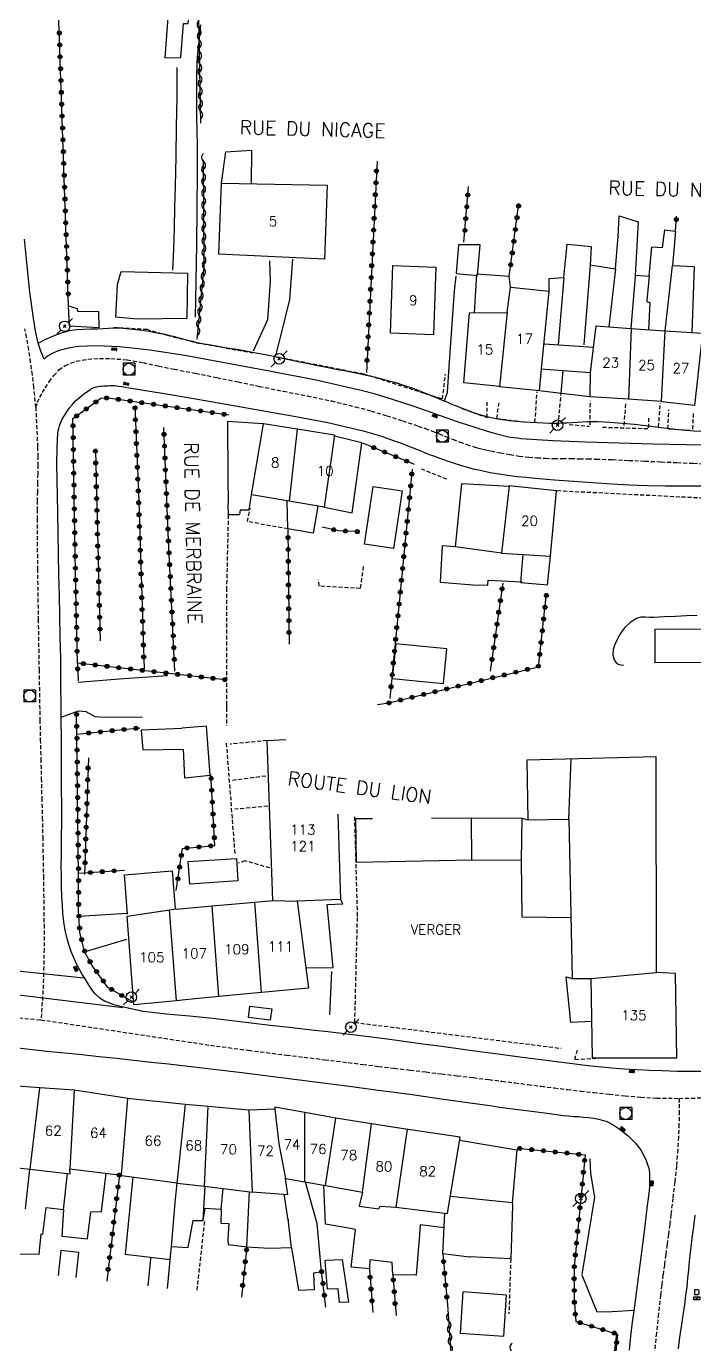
# Model space of a CAD drawing. Header units: millimetres. Extents: x 150997 to 152001, y 151999 to 153001.
# Drawn here: x 151433.1 to 151517.6, y 152490.5 to 152657.2 of the extents above; entities that cross this region are included whole.
import ezdxf
from ezdxf.enums import TextEntityAlignment as Align

# ---------------------------------------------------------------- set-up
doc = ezdxf.new("R2010")
doc.units = ezdxf.units.MM
doc.linetypes.add('DASHED', pattern=[0.75, 0.5, -0.25])
doc.layers.get('0').update_dxf_attribs({"linetype": 'CONTINUOUS'})
for name, color, linetype in [('W0001', 6, 'DASHED'), ('W0006', 2, 'CONTINUOUS'), ('W0008', 7, 'CONTINUOUS'), ('W0014', 7, 'CONTINUOUS'), ('W0017', 7, 'CONTINUOUS'), ('W0020', 2, 'CONTINUOUS'), ('W0071', 7, 'CONTINUOUS'), ('W0101', 7, 'CONTINUOUS'), ('W0104', 1, 'CONTINUOUS'), ('W0112', 1, 'DASHED'), ('W0130', 7, 'CONTINUOUS'), ('W0211', 2, 'CONTINUOUS'), ('W0214', 2, 'CONTINUOUS'), ('W0310', 3, 'CONTINUOUS'), ('W0323', 7, 'CONTINUOUS'), ('W0401', 7, 'CONTINUOUS'), ('W0420', 7, 'CONTINUOUS'), ('W0438', 7, 'CONTINUOUS'), ('W0439', 7, 'CONTINUOUS'), ('W0473', 7, 'CONTINUOUS'), ('W0984', 7, 'CONTINUOUS'), ('W0989', 7, 'CONTINUOUS'), ('W0991', 7, 'CONTINUOUS'), ('W1102', 7, 'CONTINUOUS')]:
    doc.layers.add(name, color=color, linetype=linetype)
doc.styles.get("Standard").update_dxf_attribs({"font": 'romans.shx', "width": 0.85})

# ---------------------------------------------------------------- blocks, each defined once
blk = doc.blocks.new('T401')
for p, q in [((-0.3, 0.3), (0, 0.3)), ((-0.3, -0.25), (-0.3, 0.3)), ((-0.3, 0.15), (0, 0.15)), ((-0.3, 0), (0, 0)), ((0, 0.3), (0, -0.25)), ((-0.3, -0.15), (0, -0.15)), ((-0.3, -0.25), (-0.3, -0.3)), ((-0.3, -0.3), (0, -0.3)), ((0, -0.3), (0, -0.25))]:
    blk.add_line(p, q)
blk = doc.blocks.new('T473')
for p, q in [((-0.166667, 0.166667), (0.166667, -0.166667)), ((-0.166667, -0.166667), (0.166667, 0.166667)), ((0.500001, 0.500001), (1.000002, 1.000002)), ((-1.000002, -1.000002), (-0.500001, -0.500001))]:
    blk.add_line(p, q)
blk.add_ellipse((0, 0), major_axis=(0.471405, 0.471405), ratio=1, start_param=5.4977871438, end_param=11.780972451)
blk = doc.blocks.new('T420')
for p, q in [((0.75, 0.75), (-0.75, 0.75)), ((-0.75, 0.75), (-0.75, -0.75)), ((0.75, 0.75), (0.75, -0.75)), ((0.75, -0.75), (-0.75, -0.75))]:
    blk.add_line(p, q)
blk.add_ellipse((0, 0), major_axis=(-0.53, 0.53), ratio=1, start_param=3.926991, end_param=10.210176)
blk = doc.blocks.new('T438')
for p, q in [((-0.4, 0.2), (0.4, 0.2)), ((-0.4, -0.2), (-0.4, 0.2)), ((0.15, 1.1), (-0.3, 1.1)), ((-0.3, 1.1), (-0.3, 0.5)), ((-0.3, 0.5), (0.15, 0.5)), ((0.3, 0.65), (0.3, 0.95)), ((0.4, 0.2), (0.4, -0.2))]:
    blk.add_line(p, q)
at = {"flags": 128}
for points in [[(-0.4, -0.2), (0.4, 0.2)], [(0.4, -0.2), (-0.4, -0.2)]]:
    blk.add_lwpolyline(points, dxfattribs=at)
for centre, major_axis, start_param, end_param in [((0.15, 0.95), (0.106, -0.106), 0.785398, 2.356194), ((0.15, 0.65), (0.106, 0.106), 3.926991, 5.497787)]:
    blk.add_ellipse(centre, major_axis=major_axis, ratio=1, start_param=start_param, end_param=end_param)
blk = doc.blocks.new('t310o')
at = {"color": 0, "linetype": 'Continuous'}
for centre, start, end in [((-0.5, 0.38), 216.8699, 323.1304), ((0.5, -0.37), 36.8699, 143.1303)]:
    blk.add_arc(centre, 0.625, start, end, dxfattribs=at)
blk = doc.blocks.new('t323o')
at = {"color": 0, "linetype": 'Continuous'}
for radius in [0.25, 0.15]:
    blk.add_circle((0, 0), radius, dxfattribs=at)

msp = doc.modelspace()

# ---------------------------------------------------------------- linework, layer by layer
at = {"layer": 'W0001'}
for points in [[(151434.3, 152609.02), (151434.06, 152611.54), (151433.88, 152613.12), (151433.65, 152614.71), (151433.4, 152616.29), (151433.14, 152617.86), (151432.93, 152618.94)], [(151434.3, 152609.02), (151434.53, 152609.67), (151434.81, 152610.29), (151435.13, 152610.89), (151435.49, 152611.47), (151436.01, 152612.25), (151436.57, 152613.03), (151437.23, 152613.75), (151438.03, 152614.31), (151439.43, 152614.86), (151440.9, 152615.12), (151442.36, 152615.18), (151443.8, 152615.18), (151445.84, 152615.03), (151447.86, 152614.68), (151449.85, 152614.24), (151451.83, 152613.83), (151454.52, 152613.32), (151457.21, 152612.78), (151459.9, 152612.22), (151462.58, 152611.67), (151465.62, 152611.05), (151468.66, 152610.46), (151471.69, 152609.82), (151474.71, 152609.1), (151476.71, 152608.55), (151478.71, 152607.95), (151480.69, 152607.31), (151482.66, 152606.65), (151483.55, 152606.34), (151484.43, 152606.01), (151485.3, 152605.66), (151486.17, 152605.31), (151487.05, 152604.97), (151487.92, 152604.63), (151488.81, 152604.32), (151489.7, 152604.03), (151490.24, 152603.87), (151490.79, 152603.74), (151491.33, 152603.62), (151491.88, 152603.5), (151493.07, 152603.27), (151494.26, 152603.05), (151495.45, 152602.86), (151496.65, 152602.72), (151497.72, 152602.64), (151498.79, 152602.58), (151499.86, 152602.55), (151500.92, 152602.53), (151501.99, 152602.53), (151503.06, 152602.52), (151504.13, 152602.5), (151505.19, 152602.47), (151507.24, 152602.4), (151509.3, 152602.31), (151511.35, 152602.22), (151513.4, 152602.12), (151515.45, 152602.03), (151517.5, 152601.94), (151519.55, 152601.86)], [(151434.3, 152609.02), (151434.52, 152604), (151434.55, 152602.87), (151434.55, 152601.74), (151434.54, 152600.61), (151434.52, 152599.48), (151434.5, 152598.35), (151434.48, 152597.22), (151434.47, 152596.09), (151434.46, 152594.96), (151434.51, 152588.59), (151434.6, 152582.23), (151434.71, 152575.87), (151434.82, 152569.5), (151434.87, 152567.03), (151434.93, 152564.57), (151434.99, 152562.1), (151435.05, 152559.63), (151435.12, 152557.16), (151435.17, 152554.69), (151435.22, 152552.22), (151435.26, 152549.75), (151435.3, 152546.69), (151435.34, 152543.62), (151435.34, 152540.56), (151435.29, 152537.49), (151435.27, 152536.75), (151435.24, 152536.01), (151435.2, 152535.27), (151435.16, 152534.53), (151435.12, 152533.8), (151435.06, 152533.06), (151435.01, 152532.32), (151434.94, 152531.58)], [(151341.43, 152540.63), (151348.52, 152540.29), (151350.33, 152540.18), (151352.14, 152540.06), (151353.94, 152539.93), (151355.75, 152539.8), (151359.4, 152539.49), (151363.05, 152539.14), (151366.7, 152538.76), (151370.34, 152538.37), (151373.12, 152538.06), (151375.89, 152537.73), (151378.67, 152537.4), (151381.44, 152537.05), (151384.21, 152536.71), (151386.98, 152536.36), (151389.75, 152536.03), (151392.53, 152535.7), (151398.13, 152535.07), (151403.74, 152534.46), (151409.35, 152533.86), (151414.96, 152533.26), (151434.94, 152531.58)], [(151434.94, 152531.58), (151456.4, 152528.36), (151461.21, 152527.72), (151466.03, 152527.11), (151470.85, 152526.53), (151475.67, 152525.94), (151477.66, 152525.69), (151479.65, 152525.45), (151481.65, 152525.21), (151483.64, 152524.98), (151485.63, 152524.74), (151487.62, 152524.5), (151489.62, 152524.26), (151491.61, 152524.02), (151493.26, 152523.81), (151494.92, 152523.6), (151496.58, 152523.39), (151498.23, 152523.17), (151499.89, 152522.96), (151501.55, 152522.76), (151503.21, 152522.56), (151504.87, 152522.38), (151506.85, 152522.17), (151508.83, 152521.97), (151510.82, 152521.8), (151512.81, 152521.68), (151515.69, 152521.64)], [(151515.69, 152521.64), (151515.69, 152520.02), (151515.65, 152518.39), (151515.59, 152516.77), (151515.49, 152515.15), (151515.33, 152513.09), (151515.11, 152511.05), (151514.87, 152509), (151514.63, 152506.95), (151514.48, 152505.68), (151514.32, 152504.41), (151514.15, 152503.14), (151513.97, 152501.87), (151513.8, 152500.6), (151513.63, 152499.32), (151513.47, 152498.05), (151513.32, 152496.78), (151513.05, 152494.38), (151512.79, 152491.97), (151512.56, 152489.57)], [(151515.69, 152521.64), (151519.4, 152521.73)]]:
    msp.add_lwpolyline(points, dxfattribs=at)
at = {"layer": 'W0006'}
for points in [[(151503.41, 152499.38), (151505.02, 152509.14), (151504.5, 152512.13), (151504.41, 152513.98)], [(151505.32, 152494.6), (151503.41, 152499.3)], [(151509.94, 152494.8), (151507.2, 152494.64), (151505.32, 152494.63)]]:
    msp.add_lwpolyline(points, dxfattribs=at)
at = {"layer": 'W0008'}
for points in [[(151435.34, 152615.11), (151435.13, 152615.61), (151434.94, 152616.11), (151434.77, 152616.61), (151434.62, 152617.12), (151434.43, 152617.9), (151434.27, 152618.69), (151434.14, 152619.48), (151434.01, 152620.27), (151433.56, 152623.59), (151433.19, 152626.92), (151432.86, 152630.26)], [(151430.61, 152528.19), (151433.52, 152527.87), (151435.71, 152527.63), (151437.91, 152527.4), (151440.11, 152527.17), (151442.3, 152526.94), (151444.5, 152526.71), (151446.7, 152526.48), (151448.89, 152526.24), (151451.09, 152525.99), (151455.73, 152525.46), (151460.37, 152524.9), (151465.01, 152524.34), (151469.64, 152523.75), (151473.63, 152523.24), (151477.61, 152522.7), (151481.59, 152522.16), (151485.57, 152521.6), (151486.49, 152521.47), (151487.41, 152521.34), (151488.33, 152521.21), (151489.25, 152521.08), (151490.17, 152520.94), (151491.09, 152520.81), (151492.01, 152520.68), (151492.93, 152520.55), (151494.96, 152520.28), (151496.98, 152520.01), (151499, 152519.75), (151501.03, 152519.49), (151501.66, 152519.42), (151502.29, 152519.37), (151502.93, 152519.33), (151503.56, 152519.28), (151504.2, 152519.22), (151504.83, 152519.14), (151505.46, 152519.02), (151506.09, 152518.86), (151506.45, 152518.74), (151506.8, 152518.58), (151507.14, 152518.4), (151507.46, 152518.2), (151508.07, 152517.81), (151508.65, 152517.38), (151509.21, 152516.91), (151509.74, 152516.41), (151510.11, 152516.02), (151510.45, 152515.6), (151510.77, 152515.16), (151511.05, 152514.7), (151511.3, 152514.25), (151511.51, 152513.78), (151511.69, 152513.3), (151511.83, 152512.8), (151511.91, 152512.24), (151511.94, 152511.67), (151511.93, 152511.11), (151511.91, 152510.55), (151511.87, 152509.93), (151511.79, 152509.31), (151511.71, 152508.7), (151511.63, 152508.08), (151511.23, 152504.83), (151510.82, 152501.57), (151510.4, 152498.32), (151509.97, 152495.07)]]:
    msp.add_lwpolyline(points, dxfattribs=at)
at = {"layer": 'W0014'}
for points in [[(151434.62, 152617.12), (151435.56, 152617.63), (151436.54, 152618.07), (151437.55, 152618.43), (151438.58, 152618.71), (151439.46, 152618.86), (151440.35, 152618.92), (151441.24, 152618.94), (151442.12, 152618.96), (151442.82, 152619), (151443.51, 152619.04), (151444.21, 152619.06), (151444.91, 152619.05), (151446.15, 152618.95), (151447.39, 152618.81), (151448.62, 152618.63), (151449.84, 152618.41), (151450.45, 152618.29), (151451.07, 152618.15), (151451.67, 152618), (151452.28, 152617.84), (151452.88, 152617.68), (151453.49, 152617.52), (151454.1, 152617.37), (151454.71, 152617.23), (151455.58, 152617.06), (151456.46, 152616.9), (151457.33, 152616.75), (151458.21, 152616.6), (151459.08, 152616.46), (151459.96, 152616.32), (151460.84, 152616.16), (151461.71, 152616), (151462.86, 152615.78), (151464, 152615.55), (151465.14, 152615.31), (151466.29, 152615.07), (151467.43, 152614.83), (151468.57, 152614.59), (151469.72, 152614.35), (151470.86, 152614.12), (151471.47, 152614), (151472.09, 152613.89), (151472.7, 152613.77), (151473.32, 152613.66), (151473.94, 152613.55), (151474.55, 152613.43), (151475.16, 152613.3), (151475.77, 152613.17), (151477.08, 152612.86), (151478.38, 152612.54), (151479.67, 152612.18), (151480.95, 152611.79), (151481.97, 152611.44), (151482.97, 152611.05), (151483.96, 152610.65), (151484.95, 152610.24), (151485.33, 152610.09), (151485.71, 152609.94), (151486.09, 152609.78), (151486.46, 152609.62), (151486.84, 152609.46), (151487.21, 152609.31), (151487.59, 152609.15), (151487.97, 152609.01), (151488.7, 152608.73), (151489.42, 152608.46), (151490.16, 152608.2), (151490.9, 152607.98), (151491.51, 152607.82), (151492.12, 152607.69), (151492.73, 152607.58), (151493.35, 152607.48), (151494.23, 152607.36), (151495.11, 152607.27), (151496, 152607.2), (151496.89, 152607.14), (151497.7, 152607.09), (151498.52, 152607.05), (151499.33, 152607.03), (151500.15, 152607.02), (151500.8, 152607.04), (151501.46, 152607.06), (151502.12, 152607.1), (151502.78, 152607.14), (151503.43, 152607.18), (151504.09, 152607.21), (151504.75, 152607.23), (151505.41, 152607.22), (151506.93, 152607.15), (151508.45, 152607.03), (151509.97, 152606.88), (151511.48, 152606.7), (151513, 152606.52), (151514.51, 152606.34), (151516.02, 152606.18), (151517.54, 152606.06), (151520.24, 152605.91)], [(151520.81, 152604.17), (151516.57, 152604.27), (151512.33, 152604.37), (151508.08, 152604.48), (151503.84, 152604.63), (151501.79, 152604.71), (151499.74, 152604.78), (151497.69, 152604.89), (151495.64, 152605.05), (151495.22, 152605.1), (151494.79, 152605.15), (151494.36, 152605.21), (151493.94, 152605.29), (151492.61, 152605.62), (151491.3, 152605.99), (151490, 152606.41), (151488.7, 152606.83), (151487.86, 152607.1), (151487.03, 152607.39), (151486.2, 152607.69), (151485.37, 152607.99), (151484.54, 152608.29), (151483.72, 152608.59), (151482.88, 152608.88), (151482.05, 152609.16), (151480.86, 152609.56), (151479.67, 152609.94), (151478.48, 152610.31), (151477.28, 152610.66), (151475.45, 152611.13), (151473.62, 152611.58), (151471.78, 152611.99), (151469.93, 152612.39), (151467.84, 152612.82), (151465.74, 152613.22), (151463.64, 152613.61), (151461.54, 152614), (151458.83, 152614.51), (151456.11, 152615.04), (151453.39, 152615.53), (151450.66, 152615.96), (151448.74, 152616.23), (151446.81, 152616.47), (151444.87, 152616.66), (151442.93, 152616.76), (151441.86, 152616.78), (151440.79, 152616.77), (151439.72, 152616.7), (151438.66, 152616.55), (151438.05, 152616.42), (151437.44, 152616.24), (151436.85, 152616.02), (151436.28, 152615.76), (151436.03, 152615.63), (151435.79, 152615.47), (151435.56, 152615.3), (151435.34, 152615.11)], [(151519.18, 152525.06), (151517.3, 152525.04), (151515.41, 152525.06), (151513.53, 152525.11), (151511.94, 152525.16), (151510.35, 152525.23), (151508.76, 152525.33), (151507.17, 152525.46), (151504.16, 152525.76), (151501.17, 152526.13), (151498.18, 152526.52), (151495.19, 152526.91), (151492.8, 152527.22), (151490.41, 152527.54), (151488.02, 152527.86), (151485.63, 152528.19), (151483.24, 152528.51), (151480.85, 152528.83), (151478.46, 152529.15), (151476.07, 152529.45), (151473.65, 152529.75), (151471.23, 152530.04), (151468.8, 152530.32), (151466.38, 152530.6), (151463.95, 152530.87), (151461.53, 152531.15), (151459.1, 152531.44), (151456.68, 152531.73), (151453.76, 152532.03), (151450.83, 152532.28), (151447.9, 152532.64), (151445.01, 152533.25), (151444.34, 152533.43), (151443.66, 152533.66), (151443.01, 152533.94), (151442.4, 152534.33), (151441.83, 152534.86), (151441.36, 152535.47), (151440.94, 152536.11), (151440.53, 152536.75), (151440.14, 152537.37), (151439.78, 152538), (151439.45, 152538.65), (151439.14, 152539.32), (151438.79, 152540.2), (151438.48, 152541.09), (151438.22, 152542), (151438, 152542.92), (151437.83, 152543.97), (151437.72, 152545.03), (151437.66, 152546.09), (151437.61, 152547.15), (151437.56, 152548.45), (151437.54, 152549.76), (151437.53, 152551.06), (151437.54, 152552.37), (151437.55, 152553.67), (151437.57, 152554.98), (151437.58, 152556.28), (151437.58, 152557.59), (151437.57, 152561.88), (151437.55, 152566.16), (151437.53, 152570.45), (151437.48, 152574.74), (151437.45, 152577.36), (151437.39, 152579.98), (151437.34, 152582.6), (151437.28, 152585.22), (151437.21, 152587.84), (151437.16, 152590.46), (151437.11, 152593.08), (151437.07, 152595.7), (151437.03, 152597.77), (151436.99, 152599.83), (151436.98, 152601.89), (151437.02, 152603.96), (151437.02, 152604.26), (151437.03, 152604.56), (151437.04, 152604.86), (151437.05, 152605.16), (151437.07, 152605.46), (151437.09, 152605.76), (151437.14, 152606.06), (151437.2, 152606.36), (151437.28, 152606.66), (151437.39, 152606.95), (151437.51, 152607.23), (151437.65, 152607.51), (151437.92, 152607.99), (151438.21, 152608.46), (151438.53, 152608.91), (151438.88, 152609.34), (151439.33, 152609.83), (151439.82, 152610.28), (151440.33, 152610.7), (151440.88, 152611.08), (151441.18, 152611.26), (151441.49, 152611.42), (151441.81, 152611.55), (151442.15, 152611.65), (151442.39, 152611.7), (151442.64, 152611.71), (151442.89, 152611.72), (151443.14, 152611.73), (151443.43, 152611.74), (151443.71, 152611.76), (151444, 152611.76), (151444.29, 152611.76), (151444.74, 152611.71), (151445.18, 152611.65), (151445.62, 152611.57), (151446.05, 152611.49), (151448.96, 152611.02), (151451.86, 152610.54), (151454.76, 152610.05), (151457.66, 152609.54), (151462.19, 152608.74), (151466.72, 152607.95), (151471.24, 152607.08), (151475.72, 152606.03), (151476.87, 152605.71), (151478.02, 152605.35), (151479.15, 152604.96), (151480.28, 152604.56), (151480.83, 152604.36), (151481.37, 152604.15), (151481.91, 152603.94), (151482.45, 152603.72), (151482.99, 152603.5), (151483.53, 152603.28), (151484.07, 152603.07), (151484.61, 152602.87), (151485.6, 152602.52), (151486.58, 152602.18), (151487.58, 152601.85), (151488.58, 152601.55)], [(151488.58, 152601.55), (151489.64, 152601.26), (151490.71, 152601.01), (151491.79, 152600.78), (151492.87, 152600.59), (151494.02, 152600.42), (151495.17, 152600.29), (151496.33, 152600.18), (151497.48, 152600.08), (151499.89, 152599.86), (151502.29, 152599.67), (151504.7, 152599.5), (151507.1, 152599.34)], [(151507.1, 152599.34), (151509.38, 152599.2), (151511.66, 152599.13), (151513.94, 152599.09), (151516.22, 152599.09), (151518.5, 152599.11), (151520.78, 152599.11), (151523.06, 152599.1), (151525.33, 152599.05), (151526.64, 152599), (151527.95, 152598.96), (151529.27, 152598.9), (151530.58, 152598.85), (151531.89, 152598.8), (151533.2, 152598.75), (151534.51, 152598.7), (151535.82, 152598.66), (151542.12, 152598.47), (151548.43, 152598.3), (151554.74, 152598.16), (151561.05, 152598.03)], [(151515.58, 152489.98), (151515.73, 152491.1), (151515.9, 152492.23), (151516.07, 152493.35), (151516.23, 152494.48), (151516.39, 152495.6), (151516.54, 152496.73), (151516.67, 152497.81), (151516.78, 152498.89), (151516.89, 152499.98), (151517, 152501.06), (151517.11, 152502.14), (151517.23, 152503.22), (151517.36, 152504.31), (151517.51, 152505.38), (151517.71, 152506.86)], [(151509.97, 152495.09), (151509.73, 152493.34), (151509.52, 152491.58), (151509.34, 152489.82)], [(151507.44, 152489.15), (151507.78, 152491.86)]]:
    msp.add_lwpolyline(points, dxfattribs=at)
at = {"layer": 'W0017'}
for points in [[(151461.82, 152616.15), (151463.64, 152620.11), (151463.97, 152624.96), (151463.92, 152627.54)], [(151466.77, 152627.76), (151466.39, 152622.63), (151465.42, 152618.68), (151464.65, 152615.72)], [(151485.99, 152609.82), (151486.39, 152610.92), (151486.59, 152614.15), (151487.26, 152623.76), (151487.47, 152625.6)], [(151450.95, 152575.07), (151444.84, 152574.63), (151439.64, 152574.24)], [(151437.52, 152569.82), (151439.71, 152570.65), (151440.63, 152570.54), (151441.77, 152569.92), (151443.14, 152569.83), (151447.79, 152569.89)], [(151439.77, 152544.67), (151445.83, 152545.05)], [(151440.72, 152540.24), (151445.81, 152541.78)], [(151471.71, 152537.68), (151471.44, 152532.21)]]:
    msp.add_lwpolyline(points, dxfattribs=at)
at = {"layer": 'W0020'}
for points in [[(151440.35, 152536.84), (151431.59, 152537.77)], [(151426.54, 152535.42), (151445.32, 152533.14)]]:
    msp.add_lwpolyline(points, dxfattribs=at)
at = {"layer": 'W0071'}
msp.add_lwpolyline([(151517.97, 152582.7), (151516.59, 152582.65), (151515.21, 152582.59), (151513.84, 152582.53), (151512.46, 152582.46), (151511.93, 152582.46), (151511.38, 152582.49), (151510.81, 152582.47), (151510.27, 152582.3), (151509.46, 152581.79), (151508.78, 152581.13), (151508.23, 152580.38), (151507.79, 152579.56), (151507.54, 152579.01), (151507.33, 152578.4), (151507.27, 152577.73), (151507.45, 152577.07), (151507.66, 152576.78), (151507.95, 152576.56), (151508.28, 152576.44), (151508.64, 152576.43)], dxfattribs=at)
at = {"layer": 'W0101'}
for points in [[(151470.81, 152627.75), (151457.44, 152628.37), (151457.79, 152637.34), (151471.17, 152637.1)], [(151479.17, 152618.38), (151479.48, 152626.93), (151484.9, 152626.73), (151484.6, 152618.19), (151479.17, 152618.38)]]:
    msp.add_lwpolyline(points, close=True, dxfattribs=at)
for points in [[(151493.9, 152621.05), (151494.33, 152624.22), (151499.25, 152623.72)], [(151498.28, 152613.89), (151499.25, 152623.72)], [(151492.96, 152611.62), (151492.96, 152611.65), (151488.42, 152612.13), (151489.17, 152620.98), (151493.88, 152620.99)], [(151493.88, 152620.99), (151493.9, 152621.05)], [(151504.47, 152613.43), (151505.17, 152619.3), (151509.57, 152618.99)], [(151509.57, 152618.99), (151513.92, 152618.68)], [(151513.92, 152618.68), (151518.64, 152618.41), (151517.61, 152609.26)], [(151498.01, 152611.12), (151498.28, 152613.89)], [(151500.74, 152610.78), (151501, 152613.69)], [(151501, 152613.69), (151504.47, 152613.43)], [(151498.01, 152611.12), (151492.96, 152611.62)], [(151497.99, 152611.11), (151498.01, 152611.12)], [(151504.43, 152610.34), (151500.74, 152610.78)], [(151509.25, 152610.03), (151504.43, 152610.34)], [(151513.44, 152609.76), (151509.25, 152610.03)], [(151513.47, 152609.73), (151513.44, 152609.76)], [(151517.61, 152609.26), (151513.47, 152609.73)], [(151466.33, 152597.14), (151461.6, 152597.96), (151463.09, 152606.92)], [(151467.37, 152606.25), (151463.09, 152606.92)], [(151472.09, 152605.51), (151467.37, 152606.25)], [(151470.77, 152596.38), (151474.33, 152595.67), (151475.52, 152604.54)], [(151475.52, 152604.54), (151472.09, 152605.37), (151472.09, 152605.51)], [(151494.19, 152599.1), (151493.2, 152590.58), (151499.41, 152590.21), (151500.17, 152598.45)], [(151494.19, 152599.1), (151494.2, 152599.02)], [(151500.17, 152598.45), (151494.19, 152599.1)], [(151470.77, 152596.38), (151466.33, 152597.14)], [(151464.28, 152546.67), (151463.55, 152566.89), (151465.92, 152567)], [(151472.49, 152557.57), (151472.83, 152546.79), (151467.38, 152546.56)], [(151456.61, 152545.97), (151462, 152546.46)], [(151462, 152546.46), (151464.28, 152546.67)], [(151464.28, 152546.67), (151464.28, 152546.67)], [(151467.38, 152546.56), (151468.79, 152535.58)], [(151452.09, 152533.98), (151446.71, 152533.45), (151445.87, 152544.68), (151451.23, 152545.48)], [(151451.23, 152545.48), (151452.04, 152545.6), (151452.04, 152545.55), (151456.61, 152545.97)], [(151504.51, 152536.79), (151512.83, 152537.56)], [(151504.51, 152536.79), (151504.69, 152526.73)], [(151515.4, 152526.74), (151515.23, 152537.41), (151512.83, 152537.56)], [(151457.47, 152534.52), (151453.24, 152534.12), (151453.21, 152534.09), (151452.09, 152533.98)], [(151462.85, 152535.02), (151457.47, 152534.52)], [(151468.79, 152535.58), (151462.85, 152535.02)], [(151515.4, 152526.74), (151504.69, 152526.73)], [(151434.8, 152522.99), (151427.94, 152523.49)], [(151439.14, 152522.68), (151434.8, 152522.99)], [(151446.27, 152521.57), (151439.14, 152522.68)], [(151453.22, 152520.86), (151446.27, 152521.57)], [(151456.1, 152520.6), (151453.22, 152520.86)], [(151461.22, 152520.15), (151456.1, 152520.6)], [(151464.52, 152520.28), (151461.22, 152520.15)], [(151464.53, 152520.55), (151464.52, 152520.28)], [(151468.34, 152519.85), (151464.53, 152520.55)], [(151472.51, 152519.08), (151468.34, 152519.85)], [(151476.77, 152518.43), (151472.51, 152519.08)], [(151481.67, 152517.68), (151476.77, 152518.43)], [(151479.82, 152507.9), (151486.37, 152507.09), (151487.96, 152516.74)], [(151487.96, 152516.74), (151481.7, 152517.68), (151481.67, 152517.68)], [(151426.43, 152513.46), (151433.57, 152512.68)], [(151433.57, 152512.68), (151438.65, 152512.12), (151438.62, 152512.74)], [(151438.62, 152512.74), (151445.12, 152511.93), (151445.12, 152511.88)], [(151445.12, 152511.88), (151452.18, 152510.97)], [(151461.71, 152509.8), (151461.68, 152509.82), (151466.16, 152509.5), (151465.9, 152511.5)], [(151465.9, 152511.5), (151468.34, 152511.08)], [(151452.18, 152510.97), (151452.18, 152510.94)], [(151452.18, 152510.94), (151455.63, 152510.53)], [(151455.63, 152510.53), (151461.71, 152509.8)], [(151468.34, 152511.08), (151470.93, 152510.62)], [(151470.93, 152510.62), (151475.64, 152509.79)], [(151475.64, 152509.79), (151475.22, 152508), (151477.68, 152507.66), (151477.85, 152508.02), (151479.82, 152507.9)], [(151479.82, 152507.9), (151479.82, 152507.9)]]:
    msp.add_lwpolyline(points, dxfattribs=at)
at = {"layer": 'W0104'}
for points in [[(151452.64, 152653.25), (151452.98, 152657.55), (151453.59, 152657.53), (151453.95, 152661.72), (151451.26, 152661.76), (151450.64, 152653.22)], [(151490.16, 152625.69), (151490.51, 152629.58), (151487.77, 152629.58), (151487.49, 152625.93)], [(151453.41, 152620.24), (151447.2, 152620.16), (151444.42, 152620.4), (151444.65, 152624.53), (151445.08, 152626.2), (151453.48, 152625.97)], [(151475.88, 152591.7), (151476.96, 152598.99), (151480.62, 152598.45), (151479.54, 152591.16)], [(151486.3, 152578.5), (151479.82, 152579.13), (151479.39, 152574.73), (151485.88, 152574.1)], [(151456.35, 152562.52), (151455.91, 152568.71), (151452.78, 152568.45), (151452.78, 152568.42), (151447.62, 152568.2), (151447.83, 152565.71), (151452.96, 152565.8), (151453.11, 152562.17)], [(151459.87, 152549.13), (151453.79, 152548.72), (151453.59, 152551.58), (151459.68, 152551.99)], [(151471, 152501.18), (151473.04, 152501.25), (151473.84, 152495.89), (151472.72, 152495.83), (151472.53, 152497.54), (151471.18, 152497.5), (151470.88, 152501.07)], [(151493.85, 152496.77), (151488.32, 152497.16), (151487.96, 152491.95), (151493.49, 152491.57)]]:
    msp.add_lwpolyline(points, close=True, dxfattribs=at)
for points in [[(151457.79, 152637.34), (151458.35, 152641.34), (151461.57, 152641.52), (151461.54, 152637.27)], [(151499.25, 152623.72), (151499.22, 152625.3), (151501.07, 152625.45), (151501.51, 152629.64), (151504.56, 152629.35), (151504.4, 152627.01), (151504.43, 152627.03), (151507.63, 152626.52), (151507.97, 152630.65), (151507.94, 152630.62), (151508.08, 152633.21), (151510.49, 152632.46), (151510.12, 152625.64), (151510.14, 152625.72), (151511.9, 152625.62), (151512.23, 152629.32), (151513.58, 152629.23), (151513.85, 152631.47), (151515.2, 152631.27), (151514.84, 152626.97), (151517.59, 152626.81), (151517.27, 152618.49)], [(151504.4, 152627.01), (151503.6, 152616.91)], [(151507.63, 152626.52), (151506.8, 152619.18)], [(151513.92, 152618.68), (151514.84, 152626.97)], [(151494.33, 152624.22), (151494.18, 152625.55), (151490.05, 152625.86), (151489.73, 152620.98)], [(151501.07, 152625.45), (151500.38, 152616.92)], [(151510.12, 152625.64), (151510.12, 152625.62), (151509.57, 152618.99)], [(151511.9, 152625.62), (151511.57, 152622.51), (151511.6, 152622.4), (151511.98, 152622.28), (151511.79, 152618.83)], [(151438.45, 152621.86), (151439.52, 152621.51), (151439.56, 152621.18), (151442.25, 152621.13), (151442.27, 152619.08)], [(151442.27, 152619.08), (151438.58, 152619.28), (151438.45, 152621.86)], [(151498.59, 152617.04), (151504.85, 152616.62)], [(151498.18, 152613.9), (151501, 152613.69)], [(151500.74, 152610.78), (151497.99, 152611.11)], [(151458.53, 152607.23), (151458.6, 152600.14), (151458.6, 152600.11), (151458.62, 152596.88), (151458.6, 152596.83), (151458.63, 152595.46), (151460.11, 152595.48), (151460.19, 152596.05), (151461.3, 152596.05), (151461.6, 152597.96)], [(151463.09, 152606.92), (151463.06, 152606.92), (151458.53, 152607.23)], [(151472.09, 152605.51), (151470.77, 152596.38)], [(151488.13, 152599.35), (151487.36, 152591.38), (151485.72, 152591.49), (151485.45, 152586.9), (151489.6, 152586.56), (151489.6, 152586.59), (151491.49, 152586.55), (151491.51, 152587.17), (151495.77, 152586.95), (151495.67, 152586.87), (151499.04, 152586.58), (151499.41, 152590.21)], [(151494.2, 152599.02), (151488.13, 152599.35)], [(151469.97, 152596.52), (151469.39, 152593.1), (151466.19, 152593.64), (151466.09, 152597.19)], [(151493.2, 152590.58), (151487.36, 152591.38)], [(151495.67, 152586.87), (151495.93, 152590.42)], [(151512.83, 152537.56), (151512.75, 152564.81), (151496.41, 152564.41), (151496.55, 152556.88), (151501.74, 152556.96), (151502.14, 152536.78), (151504.51, 152536.79)], [(151501.74, 152556.96), (151502, 152564.54)], [(151501.99, 152544.46), (151495.82, 152544.57), (151495.72, 152551.72), (151489.45, 152551.77), (151474.86, 152551.48), (151474.8, 152557.02), (151476.87, 152557.03)], [(151484.37, 152557.09), (151489.38, 152557.13), (151489.4, 152557.1), (151495.81, 152557.06), (151496.55, 152556.88)], [(151489.45, 152551.77), (151489.4, 152557.1)], [(151495.72, 152551.72), (151495.81, 152557.06)], [(151496.55, 152556.88), (151501.74, 152556.96)], [(151445.88, 152544.93), (151445.5, 152549.92), (151451.53, 152550.42), (151451.94, 152545.59)], [(151468.46, 152538.14), (151471.93, 152538.2), (151471.17, 152546.15), (151473.12, 152546.24), (151472.83, 152546.79)], [(151504.61, 152531.36), (151501.97, 152531.23), (151501.4, 152537.01), (151502.14, 152536.78)], [(151487.9, 152516.36), (151495.14, 152515.12)], [(151495.14, 152515.12), (151494.56, 152508.42), (151494.58, 152508.1), (151494.37, 152501.34), (151489.19, 152501.6), (151489.17, 152501.57), (151485.78, 152502), (151486.03, 152507.13)], [(151432.32, 152502), (151434.72, 152501.96), (151434.97, 152504.53), (151434.97, 152504.5), (151435.21, 152504.48), (151435.6, 152507.86), (151437.82, 152507.57), (151437.82, 152507.54), (151437.61, 152504.2), (151440.85, 152503.9), (151441.25, 152507.3), (151442.59, 152507.32), (151443.18, 152512.17)], [(151432.99, 152507.68), (151433.54, 152512.68)], [(151437.82, 152507.54), (151438.3, 152512.16)], [(151446.59, 152511.69), (151445.62, 152501.93), (151448.79, 152501.57), (151448.8, 152501.35), (151448.45, 152497.92)], [(151450.95, 152497.62), (151451.29, 152501.18), (151451.31, 152501.26), (151451.47, 152502.93), (151453.58, 152502.8), (151454.19, 152506.19), (151455.46, 152506.2), (151455.73, 152507.74), (151457.75, 152507.65), (151457.7, 152505.87), (151458.7, 152505.81), (151458.61, 152503.82), (151458.62, 152503.17), (151461, 152502.89), (151463.86, 152502.7), (151466.68, 152502.79), (151466.65, 152502.76), (151467.53, 152497.39), (151469.57, 152497.49), (151469.47, 152499.58), (151470.45, 152499.77), (151469.87, 152505.79), (151469.87, 152505.82), (151468.42, 152511.06)], [(151451.47, 152502.93), (151451.91, 152508.42), (151452.18, 152510.97)], [(151455.46, 152506.2), (151455.71, 152510.52)], [(151457.75, 152507.65), (151458.01, 152510.24)], [(151461, 152502.89), (151461.34, 152509.84)], [(151466.65, 152502.76), (151466.23, 152506.37), (151466.24, 152506.24), (151465.71, 152509.53)], [(151485.94, 152505.26), (151482.93, 152505.65), (151482.83, 152504.43), (151482.42, 152499.27), (151479.46, 152499.35), (151479.39, 152500.88), (151479.39, 152500.9), (151476.55, 152501.21), (151476.49, 152500.08), (151474.17, 152500.32), (151474.72, 152505.02), (151474.55, 152505.1), (151470.94, 152505.74), (151470.73, 152510.66)], [(151494.56, 152508.42), (151486.73, 152509.25)], [(151437.48, 152502.4), (151437.15, 152499.26)], [(151439.4, 152498.99), (151439.74, 152502.16), (151437.48, 152502.4)], [(151448.79, 152501.57), (151451.31, 152501.26)]]:
    msp.add_lwpolyline(points, dxfattribs=at)
at = {"layer": 'W0112'}
for points in [[(151444.14, 152619.14), (151448.33, 152618.89), (151450.95, 152618.12), (151454.68, 152617.19), (151461.73, 152615.9)], [(151464.93, 152615.38), (151475.79, 152613.25), (151485.74, 152610.07)], [(151485.74, 152610.07), (151486.12, 152613.23)], [(151491.39, 152607.72), (151491.38, 152609.66)], [(151492.61, 152607.62), (151492.91, 152609.7)], [(151497.44, 152607.12), (151497.71, 152610.98)], [(151500.38, 152606.77), (151500.75, 152610.77)], [(151504.41, 152606.79), (151504.45, 152609.83)], [(151508.7, 152606.72), (151508.96, 152609.72)], [(151513.07, 152606.52), (151513.3, 152609.54)], [(151488.19, 152608.88), (151491.39, 152607.72)], [(151514.25, 152606.31), (151514.38, 152608.71)], [(151517.44, 152608.25), (151517.38, 152606.15)], [(151492.58, 152607.61), (151496.15, 152607.17)], [(151501.77, 152606.85), (151504.33, 152606.62)], [(151505.98, 152606.51), (151511.85, 152606.32)], [(151511.8, 152606.42), (151511.85, 152607.66)], [(151514.33, 152606.28), (151517.32, 152606.13)], [(151486.3, 152599.92), (151483.12, 152601.18)], [(151531.47, 152596.89), (151500.17, 152598.45)], [(151466.19, 152593.64), (151461.06, 152594.57), (151461.43, 152596.25)], [(151458.64, 152595.41), (151458.43, 152586.28), (151458.44, 152586.17), (151458.4, 152571.43), (151458.42, 152571.03), (151458.42, 152568.74)], [(151475.72, 152588.89), (151475.34, 152586.12), (151470.13, 152586.41), (151470.07, 152587.22)], [(151458.39, 152566.56), (151459.48, 152552.44)], [(151463.55, 152566.89), (151458.89, 152566.42)], [(151463.39, 152562.39), (151459.09, 152561.83)], [(151463.65, 152558.58), (151459.48, 152558.19)], [(151474.65, 152531.24), (151474.99, 152544.63), (151474.99, 152544.74), (151474.65, 152557.3)], [(151463.92, 152550.77), (151460.73, 152551.69), (151459.94, 152551.39)], [(151474.65, 152531.24), (151500.76, 152527.97)], [(151502.48, 152526.58), (151502.83, 152527.72)], [(151502.49, 152526.55), (151505.14, 152526.73)], [(151455.62, 152506.08), (151454.65, 152497.19)], [(151494.37, 152501.34), (151494.14, 152494.39)]]:
    msp.add_lwpolyline(points, dxfattribs=at)
at = {"layer": 'W0130'}
msp.add_lwpolyline([(151520.7, 152576.75), (151512.66, 152576.7), (151512.63, 152580.97), (151520.67, 152581.03)], close=True, dxfattribs=at)
at = {"layer": 'W0211'}
msp.add_lwpolyline([(151454.5, 152620.4), (151454.6, 152624.98), (151454.67, 152629.56), (151454.73, 152634.14), (151454.76, 152638.72), (151454.76, 152640.44), (151454.74, 152642.16), (151454.71, 152643.88), (151454.68, 152645.61), (151454.66, 152647.33), (151454.65, 152649.05), (151454.66, 152650.77), (151454.71, 152652.49), (151454.75, 152653.31), (151454.83, 152654.12), (151454.91, 152654.93), (151455.01, 152655.73), (151455.09, 152656.54), (151455.16, 152657.36)], dxfattribs=at)
at = {"layer": 'W0214'}
msp.add_lwpolyline([(151452.15, 152651.99), (151452.12, 152648.24), (151452.07, 152644.49), (151452.01, 152640.75), (151451.93, 152637), (151451.86, 152634.34), (151451.79, 152631.68), (151451.7, 152629.02), (151451.6, 152626.36)], dxfattribs=at)
at = {"layer": 'W0310'}
for points in [[(151455.18, 152644.96), (151454.93, 152658.48)], [(151454.71, 152617.64), (151455.58, 152626.74), (151455.52, 152640.33)], [(151486.42, 152494.95), (151486.98, 152486.86), (151493.54, 152481.67), (151506.62, 152481.5)]]:
    msp.add_lwpolyline(points, dxfattribs=at)
at = {"layer": 'W0323'}
for points in [[(151438.45, 152621.86), (151437.1, 152661.63)], [(151477.46, 152640.16), (151476.12, 152613.44)], [(151488.45, 152629.89), (151489.03, 152636.93)], [(151494.18, 152625.55), (151495.41, 152634.81)], [(151515.2, 152631.27), (151515.34, 152633.17)], [(151439.56, 152576.68), (151439.37, 152585.85), (151439.15, 152597.67), (151439, 152607.59), (151442.54, 152610.16), (151443.45, 152610.2), (151458.72, 152608.07)], [(151446.83, 152609.12), (151447.27, 152598.38), (151448, 152575.96)], [(151451.9, 152575.64), (151451.08, 152592.17), (151450.48, 152606.45)], [(151482.2, 152601.8), (151475.67, 152604.49)], [(151441.84, 152603.56), (151442.44, 152579.48)], [(151481.92, 152601.2), (151479.09, 152572.21)], [(151466.19, 152593.64), (151466.34, 152579.05)], [(151474.99, 152593.3), (151472.57, 152593.4), (151470.53, 152593.86)], [(151493.38, 152586.79), (151491.79, 152575.66)], [(151477.5, 152571.44), (151478.95, 152571.64), (151497.88, 152576.22), (151498.91, 152585.53)], [(151458.25, 152574.58), (151439.56, 152576.68), (151439.67, 152574.45)], [(151446.47, 152533.89), (151443.43, 152535.68), (151441.4, 152538.48), (151440.48, 152540.21), (151439.85, 152542.66), (151439.72, 152545.37), (151439.72, 152549.81), (151439.46, 152570.42)], [(151439.49, 152567.69), (151447.47, 152568.48)], [(151440.95, 152564.72), (151440.48, 152549.93)], [(151452.06, 152547.92), (151452.84, 152553.25), (151456.93, 152553.61), (151456.45, 152562.6)], [(151439.72, 152550.1), (151445.54, 152550.5)], [(151495.23, 152515.34), (151503.78, 152514.49), (151502.39, 152500.33), (151502.4, 152496.27), (151502.59, 152493.45), (151507.88, 152491.83), (151506.84, 152481.02), (151506.55, 152476.49), (151506.65, 152474.34)], [(151444.88, 152511.96), (151443.27, 152498.53)], [(151461, 152502.89), (151460.3, 152496.52)], [(151485.78, 152502), (151486.42, 152495.03)], [(151470.97, 152495.26), (151470.45, 152499.77)], [(151476.49, 152500.08), (151476.95, 152494.55)], [(151479.46, 152499.35), (151479.86, 152494.2)]]:
    msp.add_lwpolyline(points, dxfattribs=at)
at = {"layer": 'W0439'}
msp.add_lwpolyline([(151463.96, 152531.53), (151461.21, 152531.86), (151461.38, 152533.31), (151464.14, 152532.98)], close=True, dxfattribs=at)
at = {"layer": 'W1102'}
for points in [[(151493.9, 152621.05), (151492.96, 152611.62)], [(151509.6, 152618.98), (151509.25, 152610.03)], [(151513.44, 152609.76), (151513.92, 152618.68)], [(151504.43, 152610.34), (151504.47, 152613.43)], [(151467.37, 152606.25), (151466.33, 152597.14)], [(151462.85, 152535.02), (151462, 152546.46)], [(151464.28, 152546.67), (151467.38, 152546.56)], [(151452.09, 152533.98), (151451.23, 152545.48)], [(151457.47, 152534.52), (151456.61, 152545.97)], [(151433.57, 152512.68), (151434.8, 152522.99)], [(151439.14, 152522.68), (151438.62, 152512.74)], [(151445.12, 152511.93), (151445.96, 152521.62)], [(151452.18, 152510.94), (151453.22, 152520.86)], [(151455.63, 152510.53), (151456.1, 152520.6)], [(151461.71, 152509.8), (151461.28, 152520.15)], [(151464.52, 152520.28), (151465.05, 152515.89), (151465.9, 152511.5)], [(151468.34, 152511.08), (151468.34, 152519.85)], [(151470.93, 152510.62), (151472.27, 152519.13)], [(151475.64, 152509.79), (151476.77, 152518.43)], [(151481.28, 152517.73), (151479.82, 152507.9)]]:
    msp.add_lwpolyline(points, dxfattribs=at)

# ---------------------------------------------------------------- block references
at = {"layer": 'W0310'}
for p, rotation in [((151454.96, 152656.96), 91.07644737936933), ((151454.99, 152655.46), 91.07644737936933), ((151455.02, 152653.96), 91.07644737936933), ((151455.04, 152652.46), 91.07644737936933), ((151455.07, 152650.96), 91.07644737936933), ((151455.1, 152649.46), 91.07644737936933), ((151455.13, 152647.96), 91.07644737936933), ((151455.16, 152646.46), 91.07644737936933), ((151455.52, 152640.1), 90.27002229320298), ((151455.53, 152638.6), 90.27002229320298), ((151455.53, 152637.1), 90.27002229320298), ((151455.54, 152635.6), 90.27002229320298), ((151455.55, 152634.1), 90.27002229320298), ((151455.55, 152632.6), 90.27002229320298), ((151455.56, 152631.1), 90.27002229320298), ((151455.57, 152629.6), 90.27002229320298), ((151455.57, 152628.1), 90.27002229320298), ((151455.42, 152625.1), 84.51870340524036), ((151455.57, 152626.6), 84.51870340524036), ((151455.28, 152623.61), 84.51870340524036), ((151455.14, 152622.12), 84.51870340524036), ((151454.99, 152620.62), 84.51870340524036), ((151454.85, 152619.13), 84.51870340524036), ((151486.53, 152493.46), 273.9004937423446), ((151486.63, 152491.96), 273.9004937423446), ((151486.73, 152490.46), 273.9004937423446), ((151494.5, 152489.66), 267.4358199196795)]:
    msp.add_blockref('t310o', p, dxfattribs=dict(at, rotation=rotation))
at = {"layer": 'W0323'}
for p, rotation in [((151437.28, 152656.34), 91.94987638459476), ((151437.33, 152654.84), 91.94987638459476), ((151437.38, 152653.34), 91.94987638459476), ((151437.43, 152651.84), 91.94987638459476), ((151437.48, 152650.34), 91.94987638459476), ((151437.53, 152648.84), 91.94987638459476), ((151437.58, 152647.34), 91.94987638459476), ((151437.63, 152645.84), 91.94987638459476), ((151437.68, 152644.34), 91.94987638459476), ((151437.74, 152642.84), 91.94987638459476), ((151437.79, 152641.35), 91.94987638459476), ((151437.84, 152639.85), 91.94987638459476), ((151437.89, 152638.35), 91.94987638459476), ((151477.39, 152638.91), 267.1349349832113), ((151437.94, 152636.85), 91.94987638459476), ((151477.24, 152635.91), 267.1349349832113), ((151477.32, 152637.41), 267.1349349832113), ((151488.94, 152635.87), 85.26972354668933), ((151437.99, 152635.35), 91.94987638459476), ((151477.17, 152634.42), 267.1349349832113), ((151488.82, 152634.37), 85.26972354668933), ((151495.36, 152634.47), 82.43807978549735), ((151438.04, 152633.85), 91.94987638459476), ((151477.09, 152632.92), 267.1349349832113), ((151488.69, 152632.88), 85.26972354668933), ((151495.17, 152632.99), 82.43807978549735), ((151515.31, 152632.76), 85.78495946318645), ((151438.09, 152632.35), 91.94987638459476), ((151477.02, 152631.42), 267.1349349832113), ((151488.57, 152631.38), 85.26972354668933), ((151494.97, 152631.5), 82.43807978549735), ((151438.14, 152630.85), 91.94987638459476), ((151438.19, 152629.35), 91.94987638459476), ((151476.94, 152629.92), 267.1349349832113), ((151494.77, 152630.01), 82.43807978549735), ((151438.25, 152627.85), 91.94987638459476), ((151476.87, 152628.42), 267.1349349832113), ((151494.57, 152628.53), 82.43807978549735), ((151438.3, 152626.35), 91.94987638459476), ((151476.79, 152626.93), 267.1349349832113), ((151494.38, 152627.04), 82.43807978549735), ((151438.35, 152624.86), 91.94987638459476), ((151476.72, 152625.43), 267.1349349832113), ((151438.4, 152623.36), 91.94987638459476), ((151476.64, 152623.93), 267.1349349832113), ((151476.49, 152620.93), 267.1349349832113), ((151476.57, 152622.43), 267.1349349832113), ((151476.42, 152619.43), 267.1349349832113), ((151476.34, 152617.94), 267.1349349832113), ((151476.27, 152616.44), 267.1349349832113), ((151476.19, 152614.94), 267.1349349832113), ((151441.9, 152609.7), 35.95802206203941), ((151443.25, 152610.19), 2.824803408151364), ((151444.74, 152610.02), 352.0390724343835), ((151446.23, 152609.81), 352.0390724343835), ((151447.71, 152609.61), 352.0390724343835), ((151449.2, 152609.4), 352.0390724343835), ((151450.68, 152609.19), 352.0390724343835), ((151439.47, 152607.93), 35.95802206203941), ((151440.69, 152608.82), 35.95802206203941), ((151446.84, 152608.94), 272.3411107927788), ((151452.17, 152608.98), 352.0390724343835), ((151453.65, 152608.77), 352.0390724343835), ((151455.14, 152608.57), 352.0390724343835), ((151456.62, 152608.36), 352.0390724343835), ((151458.11, 152608.15), 352.0390724343835), ((151439.01, 152606.68), 90.88380308286531), ((151446.9, 152607.44), 272.3411107927788), ((151446.96, 152605.94), 272.3411107927788), ((151439.03, 152605.18), 90.88380308286531), ((151447.02, 152604.44), 272.3411107927788), ((151450.52, 152605.6), 92.40179727014682), ((151439.06, 152603.68), 90.88380308286531), ((151441.84, 152603.48), 271.4444653411202), ((151447.08, 152602.94), 272.3411107927788), ((151450.58, 152604.11), 92.40179727014682), ((151450.64, 152602.61), 92.40179727014682), ((151477.05, 152603.92), 157.6172179619117), ((151478.44, 152603.35), 157.6172179619117), ((151479.83, 152602.78), 157.6172179619117), ((151439.08, 152602.18), 90.88380308286531), ((151441.88, 152601.98), 271.4444653411202), ((151447.14, 152601.44), 272.3411107927788), ((151450.7, 152601.11), 92.40179727014682), ((151481.21, 152602.21), 157.6172179619117), ((151439.1, 152600.68), 90.88380308286531), ((151441.91, 152600.48), 271.4444653411202), ((151447.2, 152599.94), 272.3411107927788), ((151450.77, 152599.61), 92.40179727014682), ((151481.86, 152600.58), 264.4066488304051), ((151439.13, 152599.18), 90.88380308286531), ((151439.15, 152597.68), 90.88380308286531), ((151441.95, 152598.98), 271.4444653411202), ((151447.26, 152598.45), 272.3411107927788), ((151450.83, 152598.11), 92.40179727014682), ((151481.57, 152597.59), 264.4066488304051), ((151481.72, 152599.08), 264.4066488304051), ((151439.18, 152596.18), 91.08046720597889), ((151441.99, 152597.48), 271.4444653411202), ((151442.03, 152595.98), 271.4444653411202), ((151447.31, 152596.95), 271.8619361865442), ((151450.89, 152596.61), 92.40179727014682), ((151481.43, 152596.1), 264.4066488304051), ((151439.21, 152594.68), 91.08046720597889), ((151442.07, 152594.48), 271.4444653411202), ((151447.36, 152595.45), 271.8619361865442), ((151450.96, 152595.11), 92.40179727014682), ((151481.28, 152594.6), 264.4066488304051), ((151439.23, 152593.18), 91.08046720597889), ((151442.1, 152592.98), 271.4444653411202), ((151447.41, 152593.95), 271.8619361865442), ((151451.02, 152593.62), 92.40179727014682), ((151466.2, 152592.55), 270.5623975916762), ((151471.99, 152593.53), 167.1326248622803), ((151473.47, 152593.36), 177.6867538436834), ((151474.97, 152593.3), 177.6867538436834), ((151481.13, 152593.11), 264.4066488304051), ((151439.26, 152591.68), 91.08046720597889), ((151442.14, 152591.48), 271.4444653411202), ((151447.46, 152592.45), 271.8619361865442), ((151447.51, 152590.95), 271.8619361865442), ((151451.08, 152592.12), 92.85739148887531), ((151466.22, 152591.05), 270.5623975916762), ((151480.99, 152591.62), 264.4066488304051), ((151439.29, 152590.18), 91.08046720597889), ((151442.18, 152589.98), 271.4444653411202), ((151447.56, 152589.45), 271.8619361865442), ((151451.16, 152590.62), 92.85739148887531), ((151466.23, 152589.55), 270.5623975916762), ((151480.84, 152590.13), 264.4066488304051), ((151439.32, 152588.68), 91.08046720597889), ((151442.22, 152588.48), 271.4444653411202), ((151447.61, 152587.95), 271.8619361865442), ((151451.23, 152589.12), 92.85739148887531), ((151451.31, 152587.62), 92.85739148887531), ((151466.25, 152588.05), 270.5623975916762), ((151480.69, 152588.63), 264.4066488304051), ((151439.35, 152587.18), 91.08046720597889), ((151442.25, 152586.98), 271.4444653411202), ((151447.65, 152586.45), 271.8619361865442), ((151451.38, 152586.12), 92.85739148887531), ((151466.26, 152586.55), 270.5623975916762), ((151480.55, 152587.14), 264.4066488304051), ((151493.28, 152586.06), 261.8612509665394), ((151439.38, 152585.68), 91.18163996538527), ((151442.29, 152585.48), 271.4444653411202), ((151447.7, 152584.95), 271.8619361865442), ((151451.46, 152584.63), 92.85739148887531), ((151466.28, 152585.05), 270.5623975916762), ((151480.4, 152585.65), 264.4066488304051), ((151493.07, 152584.57), 261.8612509665394), ((151498.88, 152585.23), 83.66386411392365), ((151439.41, 152584.18), 91.18163996538527), ((151439.44, 152582.68), 91.18163996538527), ((151442.33, 152583.98), 271.4444653411202), ((151447.75, 152583.45), 271.8619361865442), ((151451.53, 152583.13), 92.85739148887531), ((151466.29, 152583.55), 270.5623975916762), ((151480.11, 152582.66), 264.4066488304051), ((151480.26, 152584.15), 264.4066488304051), ((151492.85, 152583.09), 261.8612509665394), ((151498.71, 152583.74), 83.66386411392365), ((151439.47, 152581.18), 91.18163996538527), ((151442.37, 152582.48), 271.4444653411202), ((151442.41, 152580.98), 271.4444653411202), ((151447.8, 152581.95), 271.8619361865442), ((151451.61, 152581.63), 92.85739148887531), ((151466.31, 152582.05), 270.5623975916762), ((151479.96, 152581.17), 264.4066488304051), ((151492.64, 152581.6), 261.8612509665394), ((151498.54, 152582.25), 83.66386411392365), ((151439.5, 152579.68), 91.18163996538527), ((151447.85, 152580.46), 271.8619361865442), ((151451.68, 152580.13), 92.85739148887531), ((151466.32, 152580.55), 270.5623975916762), ((151479.82, 152579.68), 264.4066488304051), ((151492.43, 152580.12), 261.8612509665394), ((151498.21, 152579.27), 83.66386411392365), ((151498.38, 152580.76), 83.66386411392365), ((151439.53, 152578.18), 91.18163996538527), ((151447.9, 152578.96), 271.8619361865442), ((151451.76, 152578.63), 92.85739148887531), ((151479.67, 152578.18), 264.4066488304051), ((151492.22, 152578.63), 261.8612509665394), ((151498.05, 152577.78), 83.66386411392365), ((151439.6, 152575.95), 272.7751814860275), ((151440.33, 152576.6), 173.5733416448897), ((151441.82, 152576.43), 173.5733416448897), ((151443.31, 152576.26), 173.5733416448897), ((151444.8, 152576.09), 173.5733416448897), ((151446.29, 152575.93), 173.5733416448897), ((151447.95, 152577.46), 271.8619361865442), ((151451.83, 152577.14), 92.85739148887531), ((151479.52, 152576.69), 264.4066488304051), ((151492, 152577.15), 261.8612509665394), ((151496.48, 152575.89), 13.59814432570986), ((151497.88, 152576.29), 83.66386411392365), ((151447.78, 152575.76), 173.5733416448897), ((151449.27, 152575.59), 173.5733416448897), ((151450.76, 152575.42), 173.5733416448897), ((151452.25, 152575.25), 173.5733416448897), ((151453.74, 152575.09), 173.5733416448897), ((151455.23, 152574.92), 173.5733416448897), ((151456.72, 152574.75), 173.5733416448897), ((151458.21, 152574.58), 173.5733416448897), ((151479.38, 152575.2), 264.4066488304051), ((151490.65, 152574.47), 13.59814432570986), ((151492.1, 152574.83), 13.59814432570986), ((151493.56, 152575.18), 13.59814432570986), ((151495.02, 152575.53), 13.59814432570986), ((151479.23, 152573.7), 264.4066488304051), ((151483.36, 152572.71), 13.59814432570986), ((151484.81, 152573.06), 13.59814432570986), ((151486.27, 152573.42), 13.59814432570986), ((151487.73, 152573.77), 13.59814432570986), ((151489.19, 152574.12), 13.59814432570986), ((151478.98, 152571.65), 13.59814432570986), ((151480.44, 152572.01), 13.59814432570986), ((151481.9, 152572.36), 13.59814432570986), ((151439.46, 152570.18), 90.73081641292137), ((151439.48, 152568.68), 90.73081641292137), ((151440.99, 152567.84), 5.692809358868604), ((151442.48, 152567.98), 5.692809358868604), ((151443.97, 152568.13), 5.692809358868604), ((151445.46, 152568.28), 5.692809358868604), ((151446.96, 152568.43), 5.692809358868604), ((151439.5, 152567.18), 90.73081641292137), ((151439.52, 152565.68), 90.73081641292137), ((151439.54, 152564.18), 90.73081641292137), ((151439.56, 152562.68), 90.73081641292137), ((151440.91, 152563.42), 268.164374104724), ((151439.58, 152561.18), 90.73081641292137), ((151440.86, 152561.92), 268.164374104724), ((151456.48, 152562.09), 93.0763617154963), ((151439.6, 152559.68), 90.73081641292137), ((151440.82, 152560.42), 268.164374104724), ((151456.56, 152560.6), 93.0763617154963), ((151439.62, 152558.18), 90.73081641292137), ((151440.77, 152558.92), 268.164374104724), ((151456.64, 152559.1), 93.0763617154963), ((151456.72, 152557.6), 93.0763617154963), ((151439.63, 152556.68), 90.73081641292137), ((151440.67, 152555.92), 268.164374104724), ((151440.72, 152557.42), 268.164374104724), ((151456.8, 152556.1), 93.0763617154963), ((151439.65, 152555.18), 90.73081641292137), ((151440.62, 152554.43), 268.164374104724), ((151456.88, 152554.6), 93.0763617154963), ((151439.67, 152553.68), 90.73081641292137), ((151440.58, 152552.93), 268.164374104724), ((151453.44, 152553.31), 5.020416115120934), ((151454.94, 152553.44), 5.020416115120934), ((151456.43, 152553.57), 5.020416115120934), ((151439.69, 152552.18), 90.73081641292137), ((151440.53, 152551.43), 268.164374104724), ((151452.49, 152550.88), 81.73767916247381), ((151452.71, 152552.37), 81.73767916247381), ((151439.71, 152550.68), 90.73081641292137), ((151441.21, 152550.2), 3.96310182853592), ((151442.71, 152550.31), 3.96310182853592), ((151444.21, 152550.41), 3.96310182853592), ((151452.28, 152549.4), 81.73767916247381), ((151439.72, 152549.18), 90), ((151439.72, 152547.68), 90), ((151439.72, 152546.18), 90), ((151439.76, 152544.68), 92.76647486537867), ((151439.83, 152543.18), 92.76647486537867), ((151440.1, 152541.72), 104.454694536703), ((151440.47, 152540.26), 104.454694536703), ((151441.16, 152538.93), 117.9383171122705), ((151441.98, 152537.68), 125.910646862219), ((151442.86, 152536.47), 125.910646862219), ((151443.88, 152535.41), 149.5855656422116), ((151445.18, 152534.65), 149.5855656422116), ((151495.52, 152515.31), 354.3166399577511), ((151497.01, 152515.16), 354.3166399577511), ((151498.51, 152515.01), 354.3166399577511), ((151500, 152514.86), 354.3166399577511), ((151501.49, 152514.72), 354.3166399577511), ((151502.98, 152514.57), 354.3166399577511), ((151503.71, 152513.79), 264.4224262021074), ((151444.87, 152511.94), 263.1805781664743), ((151503.56, 152512.3), 264.4224262021074), ((151444.7, 152510.45), 263.1805781664743), ((151503.27, 152509.31), 264.4224262021074), ((151503.42, 152510.8), 264.4224262021074), ((151444.52, 152508.96), 263.1805781664743), ((151503.12, 152507.82), 264.4224262021074), ((151444.16, 152505.98), 263.1805781664743), ((151444.34, 152507.47), 263.1805781664743), ((151502.98, 152506.32), 264.4224262021074), ((151443.98, 152504.49), 263.1805781664743), ((151502.83, 152504.83), 264.4224262021074), ((151443.8, 152503), 263.1805781664743), ((151502.69, 152503.34), 264.4224262021074), ((151443.63, 152501.51), 263.1805781664743), ((151460.79, 152500.99), 263.7596912172114), ((151460.95, 152502.48), 263.7596912172114), ((151485.87, 152501.01), 275.2263254170566), ((151502.54, 152501.84), 264.4224262021074), ((151443.45, 152500.02), 263.1805781664743), ((151460.63, 152499.5), 263.7596912172114), ((151470.46, 152499.73), 96.56653285431538), ((151486.01, 152499.52), 275.2263254170566), ((151502.4, 152500.35), 264.4224262021074), ((151460.46, 152498.01), 263.7596912172114), ((151470.63, 152498.24), 96.56653285431538), ((151476.58, 152499.03), 274.7260378154566), ((151476.7, 152497.54), 274.7260378154566), ((151479.51, 152498.69), 274.4082006187396), ((151486.15, 152498.02), 275.2263254170566), ((151502.39, 152498.85), 270.0564351255397), ((151470.8, 152496.75), 96.56653285431538), ((151476.83, 152496.04), 274.7260378154566), ((151479.63, 152497.2), 274.4082006187396), ((151486.28, 152496.53), 275.2263254170566), ((151502.4, 152497.35), 270.0564351255397), ((151502.42, 152495.85), 273.8613541418387), ((151479.74, 152495.7), 274.4082006187396), ((151502.53, 152494.36), 273.8613541418387), ((151503.15, 152493.28), 342.9946131514576), ((151504.59, 152492.84), 342.9946131514576), ((151506.02, 152492.4), 342.9946131514576), ((151507.46, 152491.96), 342.9946131514576), ((151507.78, 152490.78), 264.4783885458984)]:
    msp.add_blockref('t323o', p, dxfattribs=dict(at, rotation=rotation))
at = {"layer": 'W0401'}
for p, rotation in [((151444.25, 152616.53), 86.43942170242703), ((151445.69, 152611.84), 259.8876019009945), ((151484.83, 152608.06), 69.9194890437273), ((151439.48, 152538.09), 27.77615635523811), ((151509.72, 152525.19), 86.5132697077332), ((151508.44, 152517.65), 233.5024377032626), ((151512.06, 152510.88), 177.8512174781577)]:
    msp.add_blockref('T401', p, dxfattribs=dict(at, rotation=rotation))
at = {"layer": 'W0420'}
for p in [(151446.08, 152613.83), (151485.72, 152605.36), (151433.52, 152572.52), (151508.92, 152519.73)]:
    msp.add_blockref('T420', p, dxfattribs=at)
at = {"layer": 'W0438'}
msp.add_blockref('T438', (151517.91, 152496.35), dxfattribs=at)
at = {"layer": 'W0473'}
for p in [(151437.95, 152619.26), (151465.09, 152615.15), (151500.3, 152606.75), (151446.39, 152534.45), (151474.16, 152530.64), (151503.23, 152508.99)]:
    msp.add_blockref('T473', p, dxfattribs=at)

# ---------------------------------------------------------------- texts
at = {"layer": 'W0984'}
msp.add_text('VERGER   ', height=1.25, dxfattribs=at).set_placement((151486.19, 152542.98), align=Align.MIDDLE_CENTER)
at = {"layer": 'W0989'}
for s, rotation, p in [('RUE DU NICAGE   ', 358.5654, (151460.06, 152643.57)), ('RUE DU NICAGE   ', 358.5654, (151506.7, 152635.92)), ('RUE DE MERBRAINE   ', 271.2168, (151453.07, 152604.59)), ('ROUTE DU LION   ', 352.4517, (151466.07, 152561.27))]:
    msp.add_text(s, height=1.75, rotation=rotation, dxfattribs=at).set_placement(p)
at = {"layer": 'W0991'}
for s, p in [('5', (151464.3, 152632.54)), ('9', (151482.04, 152622.56)), ('17', (151496.11, 152617.67)), ('15', (151491.1, 152616.33)), ('23', (151507.02, 152614.66)), ('25', (151511.55, 152614.36)), ('27', (151515.9, 152613.97)), ('8', (151464.58, 152602.03)), ('10', (151470.9, 152600.96)), ('20', (151496.75, 152594.66)), ('109', (151459.73, 152540.49)), ('111', (151465.26, 152540.85)), ('105', (151448.97, 152539.47)), ('107', (151454.35, 152539.97)), ('135', (151509.95, 152532.14)), ('62', (151436.51, 152517.56)), ('64', (151442.22, 152517.28)), ('66', (151449.12, 152516.28)), ('68', (151454.28, 152515.69)), ('74', (151466.7, 152515.81)), ('70', (151458.67, 152515.2)), ('72', (151463.36, 152515.02)), ('76', (151470, 152515.24)), ('78', (151473.89, 152514.46)), ('80', (151478.33, 152513.04)), ('82', (151483.87, 152512.41))]:
    msp.add_text(s, height=1.25, dxfattribs=at).set_placement(p, align=Align.MIDDLE_CENTER)
for s, p in [('113', (151466.47, 152554.99)), ('121', (151466.47, 152552.9))]:
    msp.add_text(s, height=1.25, dxfattribs=at).set_placement(p)

doc.saveas('drawing.dxf')
